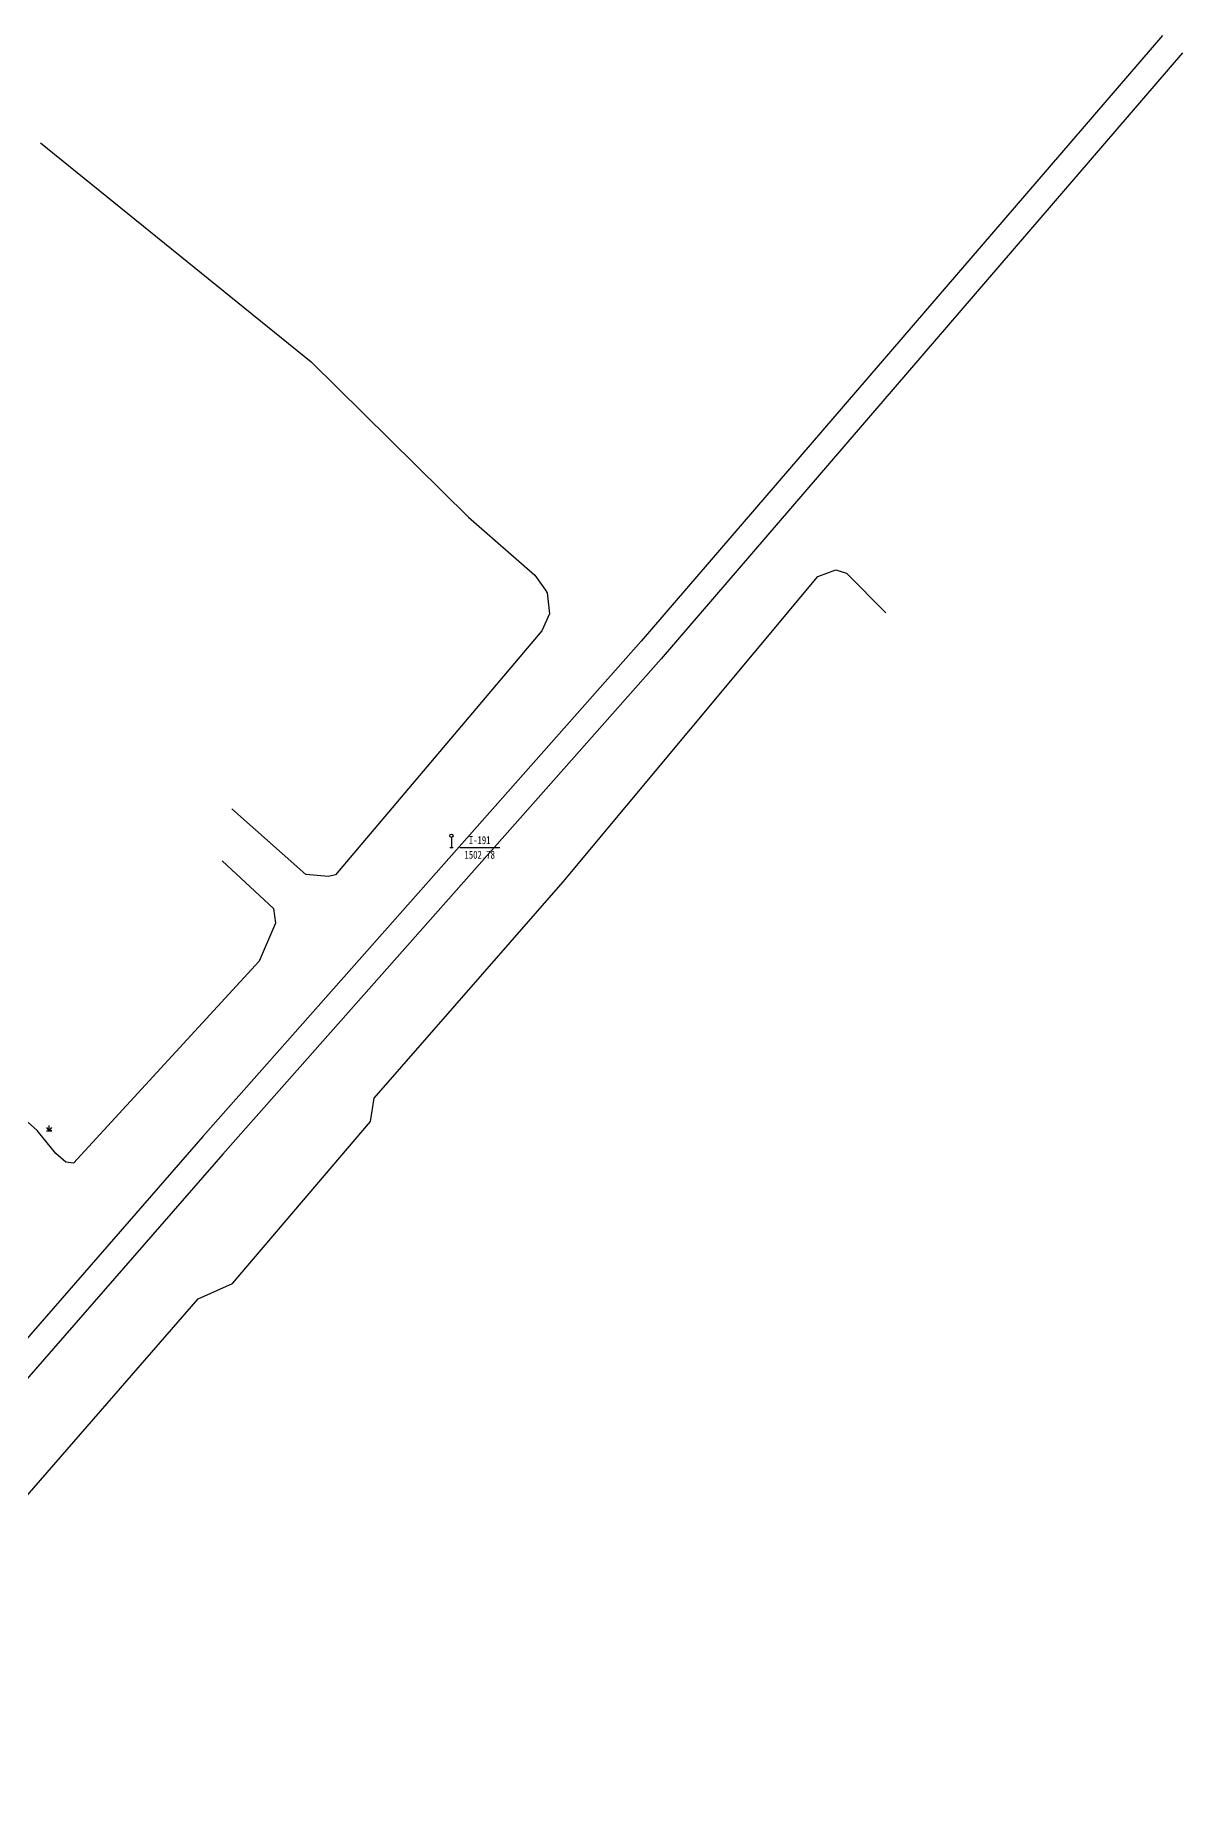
# Model space of a CAD drawing. Extents: x 529560 to 530007, y 3020685 to 3021211.
# Drawn here: x 529834.6 to 530006.6, y 3020945.8 to 3021211 of the extents above; entities that cross this region are included whole.
import ezdxf
from ezdxf.enums import TextEntityAlignment as Align

# ---------------------------------------------------------------- set-up
doc = ezdxf.new("R2010")
doc.units = 0
doc.header["$LTSCALE"] = 0.5
doc.layers.get('0').update_dxf_attribs({"linetype": 'CONTINUOUS'})
doc.layers.add('@-道路隔离设施', color=3, linetype='CONTINUOUS')
doc.layers.add('ass', color=7, linetype='CONTINUOUS')
doc.styles.add('HZ', font='simhei.ttf', dxfattribs={"width": 0.8})

# ---------------------------------------------------------------- blocks, each defined once
blk = doc.blocks.new('GC257')
at = {"linetype": 'Continuous'}
for p, q in [((-0.5, 0), (0.5, 0)), ((0, 3), (0, 0))]:
    blk.add_line(p, q, dxfattribs=at)
blk.add_circle((0, 3.5), 0.5, dxfattribs=at)
blk = doc.blocks.new('GC124')
for p, q in [((0, -0.8), (-0.75, 0.2)), ((0, -0.8), (0, 0.8)), ((0, -0.8), (0.75, 0.2)), ((-0.8, -0.8), (0.75, -0.8)), ((0.8, -0.8), (0, -0.8))]:
    blk.add_line(p, q)

msp = doc.modelspace()

# ---------------------------------------------------------------- linework, layer by layer
at = {"layer": '@-道路隔离设施', "linetype": 'Continuous', "elevation": 1475.285, "flags": 128}
for points in [[(530003.537, 3021211.023), (529925.373, 3021120.193), (529859.676, 3021045.935), (529826.109, 3021007.453)], [(530006.569, 3021208.414), (529928.387, 3021117.563), (529862.681, 3021043.296), (529813.528, 3020986.945)]]:
    msp.add_lwpolyline(points, dxfattribs=at)
at = {"layer": 'ass', "color": 0, "linetype": 'Continuous'}
msp.add_line((529898.177, 3021089.267), (529904.177, 3021089.267), dxfattribs=at)
at = {"layer": 'ass', "color": 0, "linetype": 'Continuous', "flags": 128}
for points in [[(529835.308, 3021194.926), (529875.907, 3021162.061), (529899.512, 3021138.78), (529909.458, 3021130.086), (529911.054, 3021127.829), (529911.292, 3021127.433), (529911.654, 3021124.312), (529910.472, 3021121.755), (529879.545, 3021085.143), (529878.491, 3021084.911), (529875.09, 3021085.23), (529863.997, 3021095.049)], [(529792.999, 3020945.769), (529858.954, 3021021.583), (529864.105, 3021023.884), (529884.816, 3021048.169), (529885.342, 3021051.704), (529913.698, 3021084.129), (529951.874, 3021129.877), (529954.559, 3021130.905), (529956.175, 3021130.383), (529962.096, 3021124.439)], [(529862.547, 3021087.246), (529870.27, 3021080.111), (529870.572, 3021077.916), (529868.122, 3021072.231), (529840.291, 3021041.962), (529839.125, 3021042.083), (529837.647, 3021043.404), (529834.848, 3021046.835), (529830.934, 3021050.317), (529820.327, 3021059.843), (529815.254, 3021064.267), (529806.859, 3021070.065), (529796.598, 3021075.561), (529785.161, 3021081), (529776.489, 3021086.885), (529771.839, 3021090.384)]]:
    msp.add_lwpolyline(points, dxfattribs=at)

# ---------------------------------------------------------------- block references
at = {"layer": 'ass', "color": 0, "linetype": 'Continuous', "xscale": 0.5000000001164153, "yscale": 0.500000000150402}
msp.add_blockref('GC257', (529896.927, 3021089.267, 1502.778), dxfattribs=at)
at = {"layer": 'ass', "color": 7, "lineweight": -3, "xscale": 0.5000000001164153, "yscale": 0.500000000150402}
msp.add_blockref('GC124', (529836.652, 3021047.203), dxfattribs=at)

# ---------------------------------------------------------------- texts
at = {"layer": 'ass', "color": 0, "linetype": 'Continuous', "style": 'HZ', "width": 0.8}
for s, p in [('I-191', (529901.177, 3021090.367)), ('1502.78', (529901.177, 3021088.167))]:
    msp.add_text(s, height=1.2, dxfattribs=at).set_placement(p, align=Align.MIDDLE)

doc.saveas('drawing.dxf')
